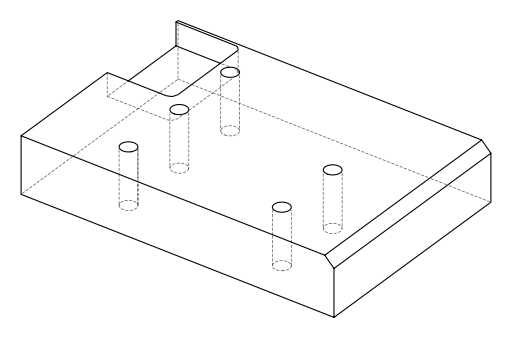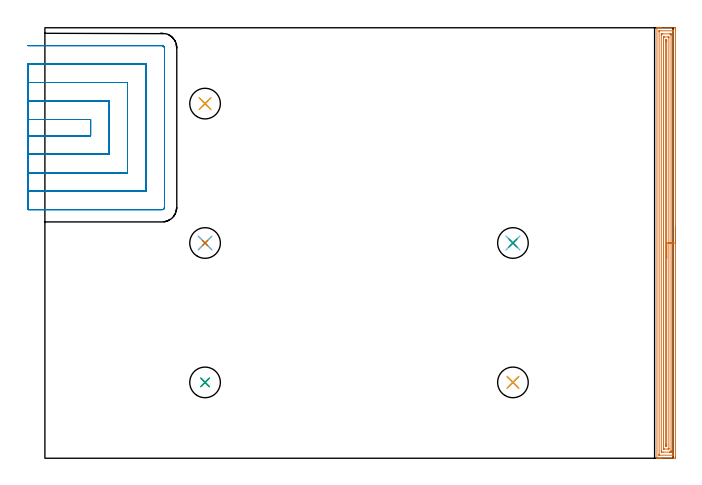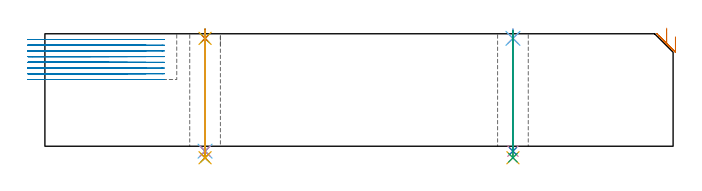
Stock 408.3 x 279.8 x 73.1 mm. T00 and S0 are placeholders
(PLAN: 17 operations, 12 tool changes, 37.9 min)
(1 AREA_MILL | FG_CHAMFER_SURFACE | UGT0205_001 | 11.39 min | 20145 mm3)
(2 MILL_SLOT | SLOT_PARTIAL_RECTANGULAR | UGT0201_008 | Follow Part, ap 4, ae 75% | 23.05 min | 310918 mm3)
(3 SPOT_DRILL | STEP1HOLE | NXT0321_9005460120000 | 0.05 min | 204 mm3)
(4 SPOT_DRILL_1 | STEP1HOLE_1 | NXT0321_9005460120000 | 0.05 min | 160 mm3)
(5 SPOT_DRILL_2 | STEP1HOLE_2 | NXT0321_9005460120000 | 0.05 min | 199 mm3)
(6 SPOT_DRILL_3 | STEP1HOLE_3 | NXT0321_9005460120000 | 0.05 min | 185 mm3)
(7 SPOT_DRILL_4 | STEP1HOLE_4 | NXT0321_9005460120000 | 0.05 min | 181 mm3)
(8 DRILL_THROUGH_HOLE_INTO_CENTER | STEP1HOLE | NXT0301_065 | 0.31 min | 4914 mm3)
(9 DRILL_TO_ENLARGE_THROUGH_HOLE | STEP1HOLE | UGT0301_265 | 0.33 min | 17606 mm3)
(10 DRILL_THROUGH_HOLE_INTO_CENTER_1 | STEP1HOLE_1 | NXT0301_065 | 0.31 min | 4894 mm3)
(11 DRILL_TO_ENLARGE_THROUGH_HOLE_1 | STEP1HOLE_1 | UGT0301_265 | 0.33 min | 17624 mm3)
(12 DRILL_THROUGH_HOLE_INTO_CENTER_2 | STEP1HOLE_2 | NXT0301_065 | 0.31 min | 4922 mm3)
(13 DRILL_TO_ENLARGE_THROUGH_HOLE_2 | STEP1HOLE_2 | UGT0301_265 | 0.33 min | 17596 mm3)
(14 DRILL_THROUGH_HOLE_INTO_CENTER_3 | STEP1HOLE_3 | NXT0301_065 | 0.31 min | 4917 mm3)
(15 DRILL_TO_ENLARGE_THROUGH_HOLE_3 | STEP1HOLE_3 | UGT0301_265 | 0.33 min | 17590 mm3)
(16 DRILL_THROUGH_HOLE_INTO_CENTER_4 | STEP1HOLE_4 | NXT0301_065 | 0.31 min | 4941 mm3)
(17 DRILL_TO_ENLARGE_THROUGH_HOLE_4 | STEP1HOLE_4 | UGT0301_265 | 0.33 min | 17590 mm3)
(TOOL UGT0205_001 | Chamfer Mill 20 x 3 x 45 deg. | D20 FL50 Z2)
(TOOL UGT0201_008 | End Mill 16 mm | D16 FL32 Z4)
(TOOL NXT0321_9005460120000 | NC Spot Drill, 142deg, 12mm, Carbide, Uncoated | D12 PA142 FL30 Z2)
(TOOL NXT0301_065 | Carbide Drill 9.4mm [860.1-0940-075A1-MM 2214] | D9.4 PA140 FL98 Z2)
(TOOL UGT0301_265 | Twist Drill 19.9 mm | D19.9 PA118 FL140 Z2)
(OP 1 AREA_MILL)
G17 G21 G94 G90
T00 M6
G54
G17 G0 G90 X409.8 Y149.9 S1061 M3
G43 Z83.1 H0
Z71.1
G94 G1 Y149.862 Z70.228 F250.
Y149.748 Z69.363
Y149.559 Z68.512
Y149.297 Z67.68
Y148.963 Z66.874
Y148.56 Z66.1
Y148.092 Z65.364
Y147.56 Z64.672
Y146.971 Z64.029
Y146.328 Z63.44
Y145.636 Z62.908
Y144.9 Z62.44
Y144.126 Z62.037
Y143.32 Z61.703
Y142.488 Z61.441
Y141.636 Z61.252
Y140.772 Z61.138
Y139.9 Z61.1
Y0.611
X409.794 Y0.048 Z61.104
X409.792 Y0.01 Z61.106
X409.747 Y0. Z61.15
X400.746 Z70.148
X400.196 Z70.701
X399.873 Z71.023
X399.323 Z71.573
X399.001 Z71.894
X398.042 Z72.857
X397.921 Z72.971
X397.848 Z73.043
X397.802 Y0.01 Z73.088
X397.8 Y0.165 Z73.1
Y279.635
X397.802 Y279.79 Z73.088
X397.919 Y279.797 Z72.974
X398.042 Y279.8 Z72.857
X398.356 Z72.544
X399.001 Z71.894
X400.196 Z70.701
X400.746 Z70.148
X409.472 Z61.425
X409.751 Y279.796 Z61.146
X409.792 Y279.79 Z61.105
X409.799 Y279.747 Z61.099
X409.8 Y279.189 Z61.1
Y139.9
X408.386 Z62.514
Y2.616
X408.385 Y2.397 Z62.515
X408.381 Y2.06 Z62.519
X408.379 Y2.021 Z62.521
X408.376 Y2.01 Z62.524
X408.347 Y2.007 Z62.553
X408.244 Y2.003 Z62.656
X408.115 Y2. Z62.785
X399.388 Z71.512
X399.256 Y2.003 Z71.644
X399.228 Y2.006 Z71.672
X399.221 Y2.01 Z71.679
X399.218 Y2.018 Z71.682
X399.216 Y2.049 Z71.684
X399.214 Y2.178 Z71.686
Y2.397
Y277.184
X399.215 Y277.403 Z71.685
X399.219 Y277.74 Z71.681
X399.221 Y277.779 Z71.679
X399.224 Y277.79 Z71.676
X399.253 Y277.793 Z71.647
X399.356 Y277.797 Z71.544
X399.485 Y277.8 Z71.415
X408.212 Z62.688
X408.344 Y277.797 Z62.556
X408.372 Y277.794 Z62.528
X408.379 Y277.79 Z62.521
X408.382 Y277.782 Z62.518
X408.384 Y277.751 Z62.516
X408.386 Y277.622 Z62.514
Y277.403
Y139.9
X406.972 Z63.928
Y4.956
X406.97 Y4.183 Z63.93
X406.968 Y4.066 Z63.932
X406.965 Y4.025 Z63.935
X406.961 Y4.01 Z63.939
X406.943 Y4.008 Z63.957
X406.854 Y4.004 Z64.046
X406.16 Y4. Z64.74
X405.982 Z64.918
X401.797 Z69.103
X400.924 Y4.001 Z69.976
X400.746 Y4.003 Z70.154
X400.687 Y4.006 Z70.213
X400.644 Y4.01 Z70.256
X400.635 Y4.064 Z70.265
X400.632 Y4.183 Z70.268
X400.63 Y4.302 Z70.27
X400.628 Y5.076 Z70.272
Y274.844
X400.63 Y275.617 Z70.27
X400.632 Y275.734 Z70.268
X400.635 Y275.775 Z70.265
X400.639 Y275.79 Z70.261
X400.657 Y275.792 Z70.243
X400.746 Y275.796 Z70.154
X401.44 Y275.8 Z69.46
X401.618 Z69.282
X405.803 Z65.097
X406.676 Z64.224
X406.854 Y275.797 Z64.046
X406.913 Y275.794 Z63.987
X406.956 Y275.791 Z63.944
X406.965 Y275.736 Z63.935
X406.968 Y275.617 Z63.932
X406.97 Y275.498 Z63.93
X406.972 Y274.724 Z63.928
Y139.9
X405.557 Z65.343
Y6.25
X405.556 Y6.127 Z65.344
X405.553 Y6.046 Z65.347
X405.549 Y6.01 Z65.351
X405.529 Y6.007 Z65.371
X405.109 Y6. Z65.791
X405.078 Z65.822
X402.491 Z68.409
X402.46 Z68.44
X402.081 Y6.01 Z68.819
X402.049 Y6.019 Z68.851
X402.046 Y6.047 Z68.854
X402.043 Y6.09 Z68.857
Y273.55
X402.044 Y273.673 Z68.856
X402.047 Y273.753 Z68.853
X402.051 Y273.79 Z68.849
X402.071 Y273.793 Z68.829
X402.491 Y273.8 Z68.409
X402.522 Z68.378
X405.109 Z65.791
X405.14 Z65.76
X405.519 Y273.79 Z65.381
X405.551 Y273.781 Z65.349
X405.554 Y273.753 Z65.346
X405.557 Y273.71 Z65.343
Y139.9
X404.143 Z66.757
Y8.579
X404.141 Y8.215 Z66.759
X404.138 Y8.033 Z66.762
X404.137 Y8.017 Z66.763
X404.122 Y8.01 Z66.778
X404.07 Y8.005 Z66.83
X403.995 Y8.001 Z66.905
X403.535 Y8.008 Z67.365
X403.484 Y8.01 Z67.416
X403.464 Y8.02 Z67.436
X403.462 Y8.055 Z67.438
X403.459 Y8.22 Z67.441
X403.457 Y8.552 Z67.443
Y8.647
Y271.153
X403.458 Y271.504 Z67.442
X403.461 Y271.679 Z67.439
X403.464 Y271.765 Z67.436
X403.468 Y271.791 Z67.432
X403.484 Y271.792 Z67.416
X403.606 Y271.798 Z67.294
X404.065 Y271.792 Z66.835
X404.116 Y271.79 Z66.784
X404.136 Y271.78 Z66.764
X404.138 Y271.745 Z66.762
X404.141 Y271.58 Z66.759
X404.143 Y271.248 Z66.757
Y271.153
Y139.9
Y139.028 Z66.795
Y138.164 Z66.909
Y137.312 Z67.098
Y136.48 Z67.36
Y135.674 Z67.694
Y134.9 Z68.097
Y134.164 Z68.565
Y133.472 Z69.096
Y132.829 Z69.686
Y132.24 Z70.329
Y131.708 Z71.021
Y131.24 Z71.757
Y130.837 Z72.531
Y130.503 Z73.337
Y130.241 Z74.169
Y130.052 Z75.02
Y129.938 Z75.885
Y129.9 Z76.757
G0 Z83.1
M5
M2
(OP 2 MILL_SLOT)
G17 G21 G94 G90
T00 M6
G54
G17 G0 G90 X-11. Y209.6 S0 M3
G43 Z83.1 H0
Z69.387
G94 G1 X-8. F250.
X29.7 F500.
Y220.2
X-8.
X-11. F250.
Y197.6
X-8.
X41.7 F500.
Y232.2
X-8.
X-11. F250.
Y185.6
X-8.
X53.7 F500.
Y244.2
X-8.
X-11. F250.
Y173.6
X-8.
X65.7 F500.
Y256.2
X-8.
X-11. F250.
Y161.6
X-8.
X76.2 F500.
G3 X77.7 Y163.1 R1.5
G1 Y266.7
G3 X76.2 Y268.2 R1.5
G1 X-8.
X-11. F250.
G0 Y209.6 Z65.675
G1 X-8.
X29.7 F500.
Y220.2
X-8.
X-11. F250.
Y197.6
X-8.
X41.7 F500.
Y232.2
X-8.
X-11. F250.
Y185.6
X-8.
X53.7 F500.
Y244.2
X-8.
X-11. F250.
Y173.6
X-8.
X65.7 F500.
Y256.2
X-8.
X-11. F250.
Y161.6
X-8.
X76.2 F500.
G3 X77.7 Y163.1 R1.5
G1 Y266.7
G3 X76.2 Y268.2 R1.5
G1 X-8.
X-11. F250.
G0 Y209.6 Z61.962
G1 X-8.
X29.7 F500.
Y220.2
X-8.
X-11. F250.
Y197.6
X-8.
X41.7 F500.
Y232.2
X-8.
X-11. F250.
Y185.6
X-8.
X53.7 F500.
Y244.2
X-8.
X-11. F250.
Y173.6
X-8.
X65.7 F500.
Y256.2
X-8.
X-11. F250.
Y161.6
X-8.
X76.2 F500.
G3 X77.7 Y163.1 R1.5
G1 Y266.7
G3 X76.2 Y268.2 R1.5
G1 X-8.
X-11. F250.
G0 Y209.6 Z58.25
G1 X-8.
X29.7 F500.
Y220.2
X-8.
X-11. F250.
Y197.6
X-8.
X41.7 F500.
Y232.2
X-8.
X-11. F250.
Y185.6
X-8.
X53.7 F500.
Y244.2
X-8.
X-11. F250.
Y173.6
X-8.
X65.7 F500.
Y256.2
X-8.
X-11. F250.
Y161.6
X-8.
X76.2 F500.
G3 X77.7 Y163.1 R1.5
G1 Y266.7
G3 X76.2 Y268.2 R1.5
G1 X-8.
X-11. F250.
G0 Y209.6 Z54.537
G1 X-8.
X29.7 F500.
Y220.2
X-8.
X-11. F250.
Y197.6
X-8.
X41.7 F500.
Y232.2
X-8.
X-11. F250.
Y185.6
X-8.
X53.7 F500.
Y244.2
X-8.
X-11. F250.
Y173.6
X-8.
X65.7 F500.
Y256.2
X-8.
X-11. F250.
Y161.6
X-8.
X76.2 F500.
G3 X77.7 Y163.1 R1.5
G1 Y266.7
G3 X76.2 Y268.2 R1.5
G1 X-8.
X-11. F250.
G0 Y209.6 Z50.825
G1 X-8.
X29.7 F500.
Y220.2
X-8.
X-11. F250.
Y197.6
X-8.
X41.7 F500.
Y232.2
X-8.
X-11. F250.
Y185.6
X-8.
X53.7 F500.
Y244.2
X-8.
X-11. F250.
Y173.6
X-8.
X65.7 F500.
Y256.2
X-8.
X-11. F250.
Y161.6
X-8.
X76.2 F500.
G3 X77.7 Y163.1 R1.5
G1 Y266.7
G3 X76.2 Y268.2 R1.5
G1 X-8.
X-11. F250.
G0 Y209.6 Z47.112
G1 X-8.
X29.7 F500.
Y220.2
X-8.
X-11. F250.
Y197.6
X-8.
X41.7 F500.
Y232.2
X-8.
X-11. F250.
Y185.6
X-8.
X53.7 F500.
Y244.2
X-8.
X-11. F250.
Y173.6
X-8.
X65.7 F500.
Y256.2
X-8.
X-11. F250.
Y161.6
X-8.
X76.2 F500.
G3 X77.7 Y163.1 R1.5
G1 Y266.7
G3 X76.2 Y268.2 R1.5
G1 X-8.
X-11. F250.
G0 Y209.6 Z43.4
G1 X-8.
X29.7 F500.
Y220.2
X-8.
X-11. F250.
Y197.6
X-8.
X41.7 F500.
Y232.2
X-8.
X-11. F250.
Y185.6
X-8.
X53.7 F500.
Y244.2
X-8.
X-11. F250.
Y173.6
X-8.
X65.7 F500.
Y256.2
X-8.
X-11. F250.
Y161.6
X-8.
X76.2 F500.
G3 X77.7 Y163.1 R1.5
G1 Y266.7
G3 X76.2 Y268.2 R1.5
G1 X-8.
X-11. F250.
G0 Z83.1
M5
M2
(OP 3 SPOT_DRILL)
G17 G21 G94 G90
T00 M6
G54
G17 G0 G90 X104.1 Y49.3 S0 M3
G43 Z83.1 H0
G94 G81 G98 Z70.1 F250. R76.1
G80
M5
M2
(OP 4 SPOT_DRILL_1)
G17 G21 G94 G90
T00 M6
G54
G17 G0 G90 X304.2 Y49.3 S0 M3
G43 Z83.1 H0
G94 G81 G98 Z70.1 F250. R76.1
G80
M5
M2
(OP 5 SPOT_DRILL_2)
G17 G21 G94 G90
T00 M6
G54
G17 G0 G90 X104.1 Y139.9 S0 M3
G43 Z83.1 H0
G94 G81 G98 Z70.1 F250. R76.1
G80
M5
M2
(OP 6 SPOT_DRILL_3)
G17 G21 G94 G90
T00 M6
G54
G17 G0 G90 X304.2 Y139.9 S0 M3
G43 Z83.1 H0
G94 G81 G98 Z70.1 F250. R76.1
G80
M5
M2
(OP 7 SPOT_DRILL_4)
G17 G21 G94 G90
T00 M6
G54
G17 G0 G90 X104.1 Y230.5 S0 M3
G43 Z83.1 H0
G94 G81 G98 Z70.1 F250. R76.1
G80
M5
M2
(OP 8 DRILL_THROUGH_HOLE_INTO_CENTER)
G17 G21 G94 G90
T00 M6
G54
G17 G0 G90 X104.1 Y49.3 S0 M3
G43 Z83.1 H1
G94 G73 G98 Z-3.211 F250. Q8.479 R75.1
G80
M5
M2
(OP 9 DRILL_TO_ENLARGE_THROUGH_HOLE)
G17 G21 G94 G90
T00 M6
G54
G17 G0 G90 X104.1 Y49.3 S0 M3
G43 Z83.1 H0
G94 G73 G98 Z-7.479 F250. Q16.116 R75.1
G80
M5
M2
(OP 10 DRILL_THROUGH_HOLE_INTO_CENTER_1)
G17 G21 G94 G90
T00 M6
G54
G17 G0 G90 X304.2 Y49.3 S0 M3
G43 Z83.1 H1
G94 G73 G98 Z-3.211 F250. Q8.479 R75.1
G80
M5
M2
(OP 11 DRILL_TO_ENLARGE_THROUGH_HOLE_1)
G17 G21 G94 G90
T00 M6
G54
G17 G0 G90 X304.2 Y49.3 S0 M3
G43 Z83.1 H0
G94 G73 G98 Z-7.479 F250. Q16.116 R75.1
G80
M5
M2
(OP 12 DRILL_THROUGH_HOLE_INTO_CENTER_2)
G17 G21 G94 G90
T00 M6
G54
G17 G0 G90 X104.1 Y139.9 S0 M3
G43 Z83.1 H1
G94 G73 G98 Z-3.211 F250. Q8.479 R75.1
G80
M5
M2
(OP 13 DRILL_TO_ENLARGE_THROUGH_HOLE_2)
G17 G21 G94 G90
T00 M6
G54
G17 G0 G90 X104.1 Y139.9 S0 M3
G43 Z83.1 H0
G94 G73 G98 Z-7.479 F250. Q16.116 R75.1
G80
M5
M2
(OP 14 DRILL_THROUGH_HOLE_INTO_CENTER_3)
G17 G21 G94 G90
T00 M6
G54
G17 G0 G90 X304.2 Y139.9 S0 M3
G43 Z83.1 H1
G94 G73 G98 Z-3.211 F250. Q8.479 R75.1
G80
M5
M2
(OP 15 DRILL_TO_ENLARGE_THROUGH_HOLE_3)
G17 G21 G94 G90
T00 M6
G54
G17 G0 G90 X304.2 Y139.9 S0 M3
G43 Z83.1 H0
G94 G73 G98 Z-7.479 F250. Q16.116 R75.1
G80
M5
M2
(OP 16 DRILL_THROUGH_HOLE_INTO_CENTER_4)
G17 G21 G94 G90
T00 M6
G54
G17 G0 G90 X104.1 Y230.5 S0 M3
G43 Z83.1 H1
G94 G73 G98 Z-3.211 F250. Q8.479 R75.1
G80
M5
M2
(OP 17 DRILL_TO_ENLARGE_THROUGH_HOLE_4)
G17 G21 G94 G90
T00 M6
G54
G17 G0 G90 X104.1 Y230.5 S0 M3
G43 Z83.1 H0
G94 G73 G98 Z-7.479 F250. Q16.116 R75.1
G80
M5
M2
